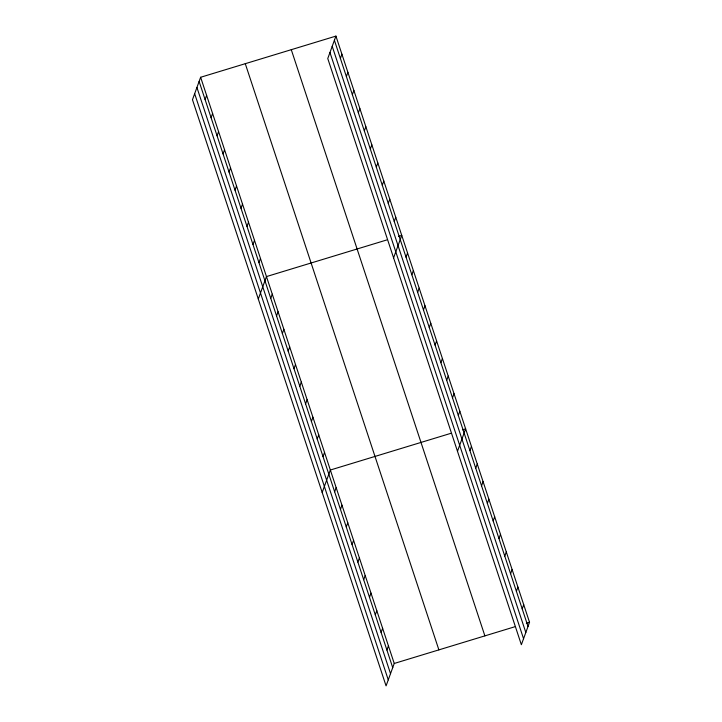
<?xml version="1.0" encoding="UTF-8"?>
<svg xmlns="http://www.w3.org/2000/svg" width="722" height="722" viewBox="0 0 722 722"><rect width="100%" height="100%" fill="white"/><g stroke="black" fill="none" stroke-linecap="round" stroke-linejoin="round"><path stroke-width="1.08" d="M200.635 77.272L192.467 99.708L386.071 685.9L394.239 663.464L200.635 77.272L335.929 36.1L529.533 622.292L521.365 644.728L327.761 58.536L335.929 36.1M205.102 99.564L206.618 95.394M211.086 117.686L212.602 113.507M217.069 135.808L218.585 131.63M223.053 153.921L224.569 149.752M229.036 172.044L230.553 167.865M235.02 190.157L236.536 185.987M241.004 208.279L242.52 204.1M246.987 226.401L248.512 222.223M252.971 244.514L254.496 240.345M258.954 262.637L260.48 258.458M340.387 58.392L341.912 54.222M258.296 299.016L266.463 276.58L386.866 239.93M346.38 76.514L347.896 72.335M270.75 298.339L272.266 294.161M352.363 94.627L353.879 90.458M276.553 315.929L278.078 311.751M358.347 112.749L359.863 108.571M282.365 333.51L283.881 329.331M364.33 130.872L365.846 126.693M288.177 351.1L289.693 346.921M370.314 148.985L371.83 144.815M293.98 368.68L295.506 364.511M376.297 167.107L377.814 162.928M299.792 386.27L301.309 382.091M382.281 185.22L383.797 181.051M305.596 403.851L307.121 399.681M388.265 203.342L389.781 199.164M311.408 421.44L312.924 417.262M394.248 221.464L395.764 217.286M317.211 439.021L318.736 434.852M393.589 257.844L401.748 235.408L398.562 236.374M323.023 456.611L324.539 452.432M406.044 257.167L407.56 252.989M322.183 492.458L330.351 470.022L450.763 433.371M411.847 274.748L413.372 270.579M334.638 491.781L336.154 487.603M417.659 292.338L419.175 288.159M340.45 509.371L341.966 505.192M423.462 309.918L424.987 305.749M346.253 526.952L347.778 522.773M429.274 327.508L430.79 323.33M352.065 544.541L353.581 540.363M435.077 345.089L436.602 340.919M357.868 562.122L359.394 557.953M440.889 362.679L442.405 358.5M363.68 579.712L365.197 575.533M446.701 380.268L448.218 376.09M369.483 597.293L371.009 593.123M452.504 397.849L454.03 393.671M375.296 614.882L376.812 610.704M458.317 415.439L459.833 411.26M381.108 632.463L382.624 628.293M457.477 451.286L465.645 428.85L462.45 429.816M386.911 650.053L388.436 645.874M469.932 450.609L471.448 446.431M475.735 468.19L477.26 464.02M481.547 485.78L483.063 481.601M487.359 503.36L488.875 499.191M493.162 520.95L494.678 516.771M498.974 538.54L500.49 534.361M504.777 556.12L506.303 551.942M510.589 573.71L512.106 569.532M516.392 591.291L517.918 587.121M522.205 608.881L523.721 604.702M394.239 663.464L514.651 626.813M526.347 623.257L529.533 622.292M334.403 40.279L528.008 626.461M332.21 46.298L525.815 632.49M329.954 52.507L523.558 638.699M291.282 49.692L484.886 635.874M245.281 63.689L438.886 649.872M199.119 81.451L392.723 667.633M196.925 87.479L390.53 673.662M194.66 93.689L388.265 679.871"/></g></svg>
